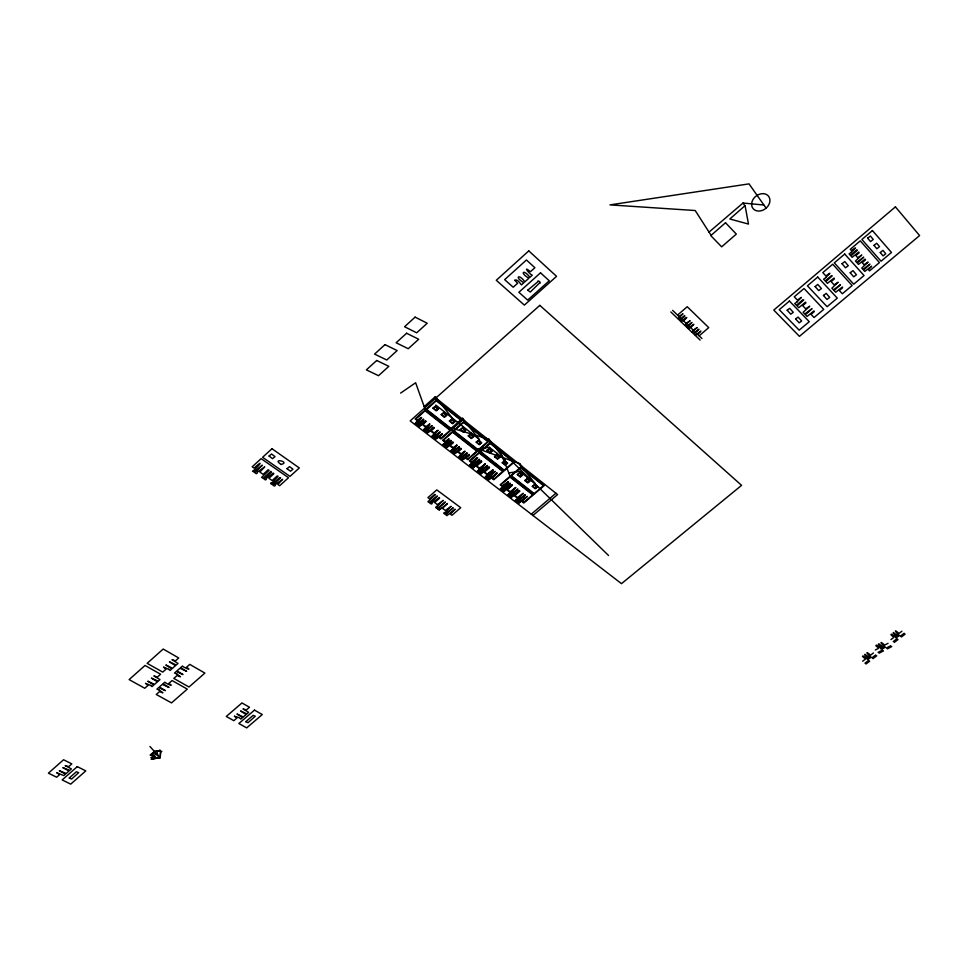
<?xml version="1.0" encoding="UTF-8"?>
<svg xmlns="http://www.w3.org/2000/svg" width="968" height="968" viewBox="0 0 968 968"><rect width="100%" height="100%" fill="white"/><g stroke="black" fill="none" stroke-linecap="round" stroke-linejoin="round"><path stroke-width="1.45" d="M160.216 757.847L160.422 751.688L159.478 750.817L154.529 751.64L150.125 755.1M435.878 507.498L437.584 505.998M159.478 750.817L159.974 750.031M433.507 408.181L435.261 406.608M446.296 415.296L444.566 416.833M449.914 421.092L451.669 419.543M452.721 423.234L454.428 421.721M460.78 429.635L462.535 428.098M465.233 430.288L463.551 431.764M468.79 435.939L470.533 434.402M473.207 436.568L471.501 438.068L468.863 435.999M476.728 442.182L478.458 440.658M487.279 450.483L489.009 448.971M435.358 406.681L438.081 408.823L436.35 410.371M436.229 410.323L433.591 408.254M487.364 450.543L489.929 452.564L491.659 451.064M443.598 413.167L446.212 415.224M495.059 456.594L496.79 455.105L499.343 457.102M499.391 457.199L497.685 458.675M444.445 416.797L441.771 414.631L443.501 413.106M451.766 419.604L454.355 421.649M502.767 462.668L504.497 461.179M507.075 463.261L505.381 464.713M452.588 423.197L449.999 421.165M462.619 428.159L465.184 430.179M517.868 474.55L519.586 473.074M463.43 431.728L460.865 429.707M470.617 434.475L473.158 436.471M529.617 481.036L527.935 482.463M478.555 440.718L481.12 442.799L479.45 444.264M479.317 444.227L476.8 442.243M532.848 486.323L534.554 484.871M537.046 486.892L535.377 488.308M421.128 417.922L417.269 422M489.094 449.031L491.587 450.991M425.557 421.358L422.556 424.032M431.607 426.053L425.593 431.389M497.6 458.602L495.132 456.666M437.621 430.724L433.773 434.741M439.799 432.418L433.7 437.645M504.582 461.24L507.026 463.164M505.296 464.652L502.852 462.728M441.977 434.1L438.577 437.1L440.984 438.952L450.882 430.216L425.146 410.081L415.151 418.987L417.619 420.886M448.547 439.169L444.699 443.187M450.689 440.863L445.111 445.776M452.83 442.533L449.454 445.51L453.109 448.329L456.509 445.353M519.671 473.134L522.151 475.094L520.469 476.546M456.569 445.437L452.746 449.406M458.711 447.095L452.746 452.322M460.841 448.753L457.465 451.705L461.083 454.5L464.483 451.536M520.361 476.51L517.953 474.61M527.185 479.051L529.569 480.939M464.567 451.608L460.732 455.577M466.685 453.254L460.72 458.469M527.85 482.403L525.418 480.43L527.1 479.003M468.778 454.912L465.414 457.852L467.75 459.655L477.563 451.088L452.564 431.534L442.666 440.259L445.05 442.098M534.639 484.932L536.998 486.795M535.292 488.259L532.92 486.396M477.139 458.13L471.343 463.769M479.245 459.739L471.319 466.636L479.16 459.667M484.944 464.204L479.16 469.819M487.025 465.814L479.124 472.662M489.094 467.435L483.77 472.045L487.279 474.756L492.627 470.146M492.712 470.206L485.004 477.188L488.646 480.007L496.729 473.34M496.802 473.425L491.49 478.01L493.753 479.765L503.493 471.368L479.196 452.358L469.383 460.913L471.706 462.716L477.067 458.046M507.849 482.028L502.114 487.545M511.915 485.149L506.615 489.711L510.039 492.361M515.399 487.908L509.676 493.39M517.408 489.469L509.507 496.088M522.889 493.728L517.166 499.173M524.813 495.192L516.997 501.86M526.882 496.802L520.373 501.654M152.932 755.923L153.537 755.33L155.231 756.553L151.165 757.484M151.202 759.299L159.708 757.545M424.178 406.608L435.322 396.674L452.153 417.958L453.569 421.721M417.22 424.928L423.282 419.555L417.317 425M425.496 421.274L420.838 424.758M425.496 431.317L431.534 425.968M430.796 430.409L433.821 427.735L429.102 431.135M437.548 430.627L434.124 433.652L430.397 430.772M452.927 431.825L451.524 428.037L462.583 418.297L478.833 439.012L480.297 442.775M444.614 446.054L450.616 440.779M452.649 452.25L458.638 447.01M460.768 448.656L456.182 452.068M460.623 458.396L466.6 453.181M468.706 454.827L464.144 458.203M437.5 504.655L443.271 500.408L435.794 507.438L439.194 509.942L447.47 503.529L442.521 508.345M437.088 508.394L445.377 501.969L437.899 508.986M479.039 472.59L486.952 465.729M489.021 467.338L482.512 472.396M486.783 478.567L494.684 471.743L487.267 478.289M677.552 315.096L687.232 306.723L708.733 327.62L699.138 335.836M679.028 316.5L682.96 313.765L678.011 318.859L679.112 319.912L684.703 315.507L684.763 316.379L679.838 320.614L680.94 321.666L686.784 317.444L683.565 320.88M686.155 323.36L690.148 320.711L684.787 325.357L681.303 322.017L681.98 320.263L682.912 320.118M685.876 324.704L685.15 325.708L686.239 326.748L691.975 322.465L686.965 327.45L688.042 328.491L689.18 327.886M693.959 330.862L689.942 326.894L688.938 327.511L693.862 324.292L690.668 327.692M501.956 490.268L509.785 483.54M511.83 485.089L505.369 490.062M693.233 330.161L697.202 327.535L691.854 332.145L688.405 328.83L689.059 327.765M692.943 331.504L692.217 332.496L693.294 333.524L698.957 329.217L694.02 334.214L695.097 335.255L700.892 331.08L697.698 334.456M709.036 232.102L743 203.038L763.837 205.01M531.275 514.177L555.922 493.256M532.944 515.46L557.58 494.563L435.842 398.029M862.645 661.217L865.525 659.026L862.548 656.498L862.899 655.893L867.473 658.712L867.304 659.45L869.155 658.7L864.678 654.888L864.981 654.283L869.966 658.083L871.176 657.151C869.675 657.006 862.803 648.512 870.559 655.167L873.438 652.964M890.971 639.558L893.875 637.343L890.959 634.778L891.31 634.149L895.823 637.041L895.654 637.791L897.505 637.029L893.101 633.132L893.416 632.528L898.328 636.412L899.55 635.468C897.941 635.202 891.455 626.683 898.97 633.447L901.886 631.221M864.968 663.177L868.647 660.37L869.651 661.229L865.973 664.036M875.75 654.949L872.059 657.768L873.063 658.615L876.754 655.808M893.258 641.566L896.985 638.735L897.965 639.606L894.25 642.437M904.16 633.241L900.434 636.097L901.414 636.968L905.14 634.125M429.308 424.274L425.557 428.401M441.904 434.015L437.33 437.488M452.77 442.449L448.172 445.873M766.111 208.156L764.321 209.463A9.91 7.865 -38.5 0 1 751.628 203.837A9.91 7.865 -38.5 0 1 765.204 193.987A9.91 7.865 -38.5 0 1 766.111 208.156L749.038 183.872L609.973 204.889L695.218 210.528L711.105 235.345M507.789 481.943L502.477 486.505L500.226 484.774L509.942 476.413L533.441 494.781L523.797 502.997L521.607 501.303M400.607 393.105L415.635 382.747L425.521 410.384M875.35 649.988L878.738 648.209L875.871 645.729L876.355 645.063L881.243 648.221L880.928 648.996L883.07 648.5L878.363 644.422L878.811 643.756L884.026 647.991L885.454 647.241C883.772 646.624 876.826 638.372 884.667 645.087L888.067 643.309M878.097 652.347L882.429 650.072L883.433 650.932L879.089 653.206M890.79 645.692L886.446 647.967L887.45 648.826L891.782 646.551M439.109 509.87L440.912 508.442M160.422 751.688L161.898 751.289M508.781 472.904L519.792 471.343L534.699 483.105L536.26 486.868M479.547 452.637L478.095 448.862L489.336 447.301L504.751 459.473L506.264 463.236M154.299 756.468L155.231 756.553M151.347 754.798L153.537 755.33M451.524 428.037L489.058 439.303L504.751 459.473M478.095 448.862L519.622 463.563L534.699 483.105M152.932 753.213L158.014 755.451M686.07 324.885L686.953 324.002M509.579 493.462L507.776 494.745L511.334 497.491L512.81 495.967M517.057 499.246L515.279 500.529L518.812 503.251L520.3 501.751M501.993 487.606L500.202 488.913L503.796 491.684L505.296 490.159M452.625 449.479L450.798 450.822L454.585 453.75L456.594 452.54L456.097 452.153M460.635 455.65L460.127 455.262L458.796 456.981L462.547 459.873L464.543 458.675L464.059 458.312M471.222 463.841L469.407 465.172L473.122 468.04L474.635 466.479M479.039 469.879L477.236 471.21L480.914 474.042L482.427 472.505M425.436 428.473L424.94 428.086L423.597 429.84L427.493 432.853L429.526 431.619L429.005 431.22M433.652 434.814L431.813 436.181L435.685 439.169L437.705 437.947L437.209 437.56M444.578 443.259L442.751 444.614L446.563 447.555L448.583 446.345L448.075 445.958M417.147 422.06L416.639 421.673L415.296 423.452L419.229 426.489L421.274 425.254L420.765 424.867M512.907 495.882L519.344 490.933L514.141 495.531L517.541 498.157M474.719 466.382L481.253 461.288L475.978 466.019L479.523 468.766M438.31 505.248L434.632 502.537L439.569 498.23L439.242 497.516L432.176 502.707L432.103 503.638L431.196 504.062L429.986 503.166L437.33 496.003L429.163 502.574L427.941 501.678L435.406 494.624L434.535 494.503L429.574 498.81L427.941 497.613L436.798 489.893L460.72 507.704L451.935 515.291L450.338 514.117L455.141 509.204L446.938 515.629L445.74 514.746L453.205 507.776L444.941 514.165L443.743 513.282L444.203 512.532L445.341 512.399L451.173 506.3L445.365 510.451L441.711 507.752M693.064 331.613L694.02 330.802M697.057 333.718L695.46 335.594L700.106 340.058M422.145 424.395L425.908 427.299M478.833 439.012L435.818 405.06L437.197 408.823M670.8 311.938L677.648 318.508L679.887 317.226M672.627 310.353L679.754 317.201M682.839 320.178L686.881 324.062M696.984 333.779L701.921 338.51M608.545 555.499L499.246 449.019L510.293 476.679M149.943 746.461L158.571 756.19M743 203.038L745.191 206.232M527.282 477.248L528.818 481.011M519.622 463.563L521.159 467.326M519.792 471.343L521.328 475.106M497.08 453.411L498.568 457.186M489.058 439.303L490.534 443.066M489.336 447.301L490.812 451.076M470.932 432.781L472.384 436.544M462.583 418.297L464.011 422.06M462.97 426.489L464.398 430.252M444.022 411.533L445.413 415.296M435.322 396.674L436.701 400.425M156.998 751.229L157.784 755.887M151.807 757.714L151.915 758.658M280.514 478.023L272.916 485.113L274.283 486.057L275.227 485.609L275.239 484.629L282.62 479.281L277.84 484.46L279.655 485.718L288.524 477.72L261.118 458.651L252.188 466.794L254.064 468.089C267.253 456.146 255.092 470.242 252.539 471.126L253.943 472.081L262.292 465.197L254.874 472.723L256.266 473.679L257.21 473.231L257.222 472.227L264.724 466.866L259.847 472.069L263.139 474.344L268.112 469.831L269.116 470.327L261.626 477.357L263.018 478.313L270.919 471.368L271.403 472.166L263.937 478.942L265.317 479.898L266.26 479.45L266.248 478.482L273.23 473.037L273.835 473.8L268.886 478.289L272.153 480.539L277.114 476.062L278.094 476.22L272.298 482.596L271.052 482.742L270.629 483.54L271.996 484.484L279.462 477.744L280.514 478.023M281.059 464.495C291.247 461.917 270.762 457.561 281.071 464.422M494.515 456.654L497.516 459.122L499.96 457.126L496.959 454.645L494.515 456.654M287.06 468.694L290.485 471.234L292.953 469.165L289.529 466.624L287.06 468.657M502.223 462.716L505.199 465.172L507.643 463.176L504.667 460.72L502.223 462.716M517.336 474.598L520.264 477.018L522.684 475.046L519.768 472.626L517.336 474.598M524.862 480.515L527.754 482.911L530.174 480.951L527.282 478.555L524.862 480.515M532.315 486.384L535.195 488.755L537.603 486.807L534.735 484.423L532.315 486.384M245.824 721.668L248.038 722.697L255.298 716.211L253.108 715.352L245.824 721.668M69.272 778.054L71.62 779.071L78.686 772.633L76.327 771.762L69.285 778.006M796.906 302.028L794.728 303.529L796.41 305.271L802.908 299.79L803.718 299.959L797.075 305.973L798.745 307.715L805.582 302.125L805.884 302.923L802.69 305.646L805.739 308.84L809.72 306.215L803.125 312.289L804.783 314.007L812.031 308.647L805.449 314.697L807.094 316.427L814.015 310.885L814.209 311.672L811.015 314.37L814.04 317.528L823.732 309.385L804.045 288.524L794.256 296.813L797.342 300.044L801.347 297.406L796.906 302.028M269.056 456.061L272.54 458.675L275.021 456.63L271.536 454.004L269.068 456.025M56.93 772.887L59.762 774.485L56.664 777.219L48.4 773.166L63.561 759.759L71.801 763.885L68.68 766.632L65.183 765.579L71.366 768.907L69.672 770.395L62.847 767.6L68.994 771L66.187 773.48L59.338 770.685L65.509 774.073L63.815 775.562L56.943 772.851M234.474 716.26L237.039 717.929L233.832 720.688L226.282 716.453L241.952 702.95L249.478 707.245L246.247 710.016L243.016 708.866L248.631 712.363L246.876 713.876L240.56 710.972L246.174 714.469L243.27 716.973L236.991 714.009L242.569 717.566L240.826 719.067L239.314 717.736L234.474 716.26M825.74 277.635L823.611 279.22L825.196 280.926L831.415 275.674L832.226 275.844L825.849 281.64L827.422 283.346L834.065 278.058L834.368 278.881L831.125 281.627L834.138 284.882L838.155 282.245L831.899 288.174L833.46 289.856L840.43 284.725L834.114 290.557L835.674 292.239L842.402 287L842.571 287.811L839.353 290.533L842.329 293.764L852.13 285.524L832.71 264.228L822.812 272.613L825.849 275.916L829.891 273.254L825.74 277.635M851.223 252.321L849.081 253.931L850.279 255.262L856.583 249.938L857.394 250.119L850.933 255.988L852.118 257.331L858.725 251.995L859.136 252.805L855.857 255.588L857.733 257.694L861.798 255.02L855.446 261.033L856.632 262.364L863.698 257.161L857.285 263.09L858.471 264.409L865.053 259.109L865.452 259.92L862.185 262.679L864.049 264.772L868.09 262.11L861.762 268.088L862.948 269.406L869.93 264.155L863.589 270.12L864.763 271.427L871.66 266.164L868.465 269.709L869.53 270.907L879.44 262.582L860.274 240.851L850.279 249.333L851.368 250.555L855.47 247.953L851.223 252.321M160.821 751.579L160.071 757.762L151.565 758.972L151.395 757.569L154.577 756.492L150.742 754.943L154.311 751.398L159.672 750.515L160.821 751.579M787.178 310.22L790.771 314.189L793.276 312.325L789.682 308.356L787.178 310.22M795.599 318.932L799.157 322.852L801.649 321.001L798.104 317.081L795.599 318.932M815.141 286.564L818.686 290.606L821.433 288.537L817.766 284.447L815.141 286.564M823.453 295.458L826.962 299.451L829.697 297.394L826.2 293.389L823.453 295.458M842.003 263.683L845.5 267.797L848.283 265.704L844.798 261.578L842.003 263.683M527.766 290.17L530.295 292.046L539.273 283.249C542.443 283.709 537.313 278.929 537.724 281.845L527.766 290.17M850.219 272.746L853.679 276.824L856.45 274.743L852.99 270.653L850.219 272.746M867.691 238.176L870.559 241.601L873.245 239.447L870.389 236.011L867.691 238.176M874.007 245.388L876.851 248.788L879.525 246.634L876.693 243.234L874.007 245.388M417.837 421.975L415.974 423.294L417.244 424.286L423.464 419.071L423.815 419.846L418.091 424.94L419.374 425.92L420.306 425.472L420.378 424.48L425.557 420.79L426.089 421.467L422.931 424.323L425.932 426.646L429.901 423.96L425.92 428.764L424.734 428.884L424.262 429.695L425.521 430.663L432.103 425.666L426.368 431.317L427.626 432.297L433.664 427.215L434.269 427.953L431.171 430.7L434.16 433.011L438.044 430.264L434.136 435.104L432.95 435.237L432.478 436.036L433.737 437.004L440.222 431.958L434.571 437.645L435.818 438.613L442.207 433.555L442.436 434.293L439.351 437.028L441.009 438.31L450.12 430.288L425.121 410.747L415.938 418.914L417.644 420.233L420.765 417.474L421.685 417.619L417.837 421.975M880.263 252.527L883.082 255.903L885.756 253.761L882.937 250.397L880.263 252.527M445.256 443.175L443.404 444.457L444.651 445.413L450.81 440.307L451.149 441.057L445.474 446.054L446.708 447.01L447.639 446.575L447.712 445.595L452.83 441.977L453.351 442.63L450.217 445.437L453.145 447.7L457.065 445.062L453.097 449.757L451.935 449.89L451.463 450.677L452.685 451.62L459.195 446.72L453.508 452.25L454.73 453.193L460.72 448.22L461.361 448.849L458.227 451.632L461.119 453.871L464.967 451.185L461.083 455.916L459.909 456.049L459.437 456.836L460.659 457.767L467.084 452.83L461.47 458.396L462.692 459.34L469.02 454.379L469.226 455.093L466.165 457.779L467.786 459.026L476.813 451.161L452.528 432.176L443.429 440.186L445.086 441.469L449.079 438.891L445.256 443.175M150.657 685.465L152.049 686.602L153.815 685.029L147.838 681.194L154.529 684.412L157.482 681.799L151.407 678.084L158.183 681.182L159.962 679.609L153.888 675.882L157.348 677.116L160.615 674.236L145.031 665.452L129.119 679.609L144.764 688.248L148.007 685.38L145.515 683.299L150.657 685.465M471.888 463.757L470.061 465.027L471.271 465.947L479.354 459.207L479.68 459.945L472.069 466.576L473.267 467.496L474.187 467.072L474.272 466.116L481.193 460.853L481.761 461.567L476.728 465.947L479.571 468.149L485.428 463.829L479.511 470.158L478.349 470.291L477.889 471.053L479.075 471.985L487.509 465.451L479.874 472.59L481.072 473.509L488.973 466.915L489.53 467.617L484.508 471.973L487.327 474.151L493.111 469.795L487.34 476.075L486.118 476.28L485.646 477.042L486.831 477.95L495.168 471.392L487.618 478.567L488.804 479.475L497.141 472.941L492.228 477.938L493.801 479.16L502.743 471.44L479.148 452.988L470.133 460.841L471.743 462.087L476.8 457.707L477.672 457.828L471.888 463.757M159.333 690.16L162.914 692.822L159.49 691.612L156.247 694.467L171.517 702.901L187.272 689.107L172.062 680.552L168.807 683.42C175.849 687.643 165.758 683.577 164.802 682.198L163.023 683.759L169.037 687.437L162.322 684.376L159.369 686.977L165.383 690.644L158.667 687.607L156.901 689.155L159.333 690.16M168.662 669.311L170.041 670.461L171.82 668.888L165.867 664.992L172.534 668.259L175.511 665.633L169.46 661.846L176.224 665.004L178.015 663.419L171.977 659.631L175.426 660.89L178.717 657.974L163.193 649.044L147.148 663.322L162.733 672.107L166.012 669.215L163.531 667.097L168.662 669.311M514.782 280.284L517.65 283.225L513.197 287.23L504.667 279.643L526.423 259.993L534.893 267.7L530.416 271.73C521.667 264.361 530.186 274.997 532.291 275.178L529.859 277.356C523.857 268.753 519.066 272.577 528.891 278.227L524.85 281.857C518.921 273.266 514.008 277.114 523.882 282.729L521.462 284.907C520.494 283.999 517.481 278.518 514.782 280.284M176.926 674.067L180.484 676.777L177.071 675.543L173.804 678.423L189.002 687.002L204.889 673.087L189.752 664.387L186.461 667.279C193.479 671.574 183.412 667.436 182.468 666.02L180.677 667.593L186.655 671.344L179.963 668.235L176.987 670.848L182.976 674.587L176.273 671.477L174.494 673.05L176.926 674.067M502.646 487.521L500.843 488.767L502.005 489.663L510.003 483.068L510.233 483.855L502.779 490.256L503.941 491.151L504.836 490.728L504.945 489.808L511.782 484.666L512.326 485.355L507.341 489.639L510.088 491.756L515.884 487.533L510.075 493.644L508.878 493.849L508.406 494.6L509.555 495.495L517.88 489.094L510.33 496.088L511.479 496.971L519.308 490.522L519.84 491.199L514.867 495.459L517.59 497.564L523.301 493.305L517.505 499.512L516.38 499.633L515.908 500.383L517.057 501.267L525.297 494.854L517.819 501.86L518.957 502.743L527.197 496.354L522.333 501.23L523.857 502.404L532.715 494.854L509.894 477.018L500.964 484.702L502.525 485.9L508.381 481.737L502.646 487.521M432.974 408.097L436.144 410.868L438.649 408.774L435.443 406.124L432.974 408.097M441.214 414.582L444.36 417.329L446.853 415.248L443.683 412.622L441.214 414.582M449.394 421.019L452.504 423.742L454.996 421.673L451.85 419.059L449.394 421.019M460.26 429.562L463.345 432.26L465.814 430.203L462.704 427.626L460.26 429.562M468.27 435.866L471.319 438.528L473.788 436.495L470.702 433.942L468.27 435.866M476.208 442.11L479.233 444.748L481.701 442.727L478.64 440.198L476.208 442.11M486.771 450.41L489.76 453.024L492.216 451.015L489.191 448.511L486.771 450.41M384.974 344.62L374.58 354.106L386.764 359.999L397.146 350.573L384.974 344.62M415.091 317.129L404.564 326.748L416.688 332.81L427.203 323.251L415.091 317.129M271.996 448.728L262.594 457.295L289.989 476.389L299.318 467.967L271.996 448.728M376.697 360.483L366.376 369.885L378.536 375.681L388.846 366.327L376.697 360.483M406.608 333.246L396.142 342.769L408.242 348.722L418.684 339.26L406.608 333.246M528.782 250.881L496.281 280.284L524.366 305.114L556.552 276.34L528.782 250.881M540.519 272.831L518.872 292.276L527.669 300.092L549.255 280.781L540.519 272.831M539.805 305.368L410.178 420.899L621.492 583.668L741.585 485.355L539.805 305.368M436.326 400.123L425.859 409.452L451.596 429.598L461.978 420.451L436.326 400.123M436.302 400.788L426.634 409.391L451.62 428.957L461.204 420.511L436.302 400.788M463.648 421.77L453.266 430.917L478.265 450.483L488.562 441.505L463.648 421.77M463.611 422.411L454.04 430.845L478.301 449.854L487.799 441.565L463.611 422.411M77.283 766.632L62.17 779.93L70.712 784.128L85.801 770.891L77.283 766.632M725.516 222.749L710.778 235.635L721.656 246.84L736.321 234.087L725.516 222.749M745.082 205.639L729.811 218.986L748.482 224.068L745.082 205.639M490.183 442.787L479.898 451.754L504.183 470.763L514.383 461.966L490.183 442.787M490.135 443.417L480.648 451.681L504.231 470.158L513.645 462.026L490.135 443.417M520.82 467.048L510.632 475.82L534.118 494.2L544.222 485.597L520.82 467.048M520.76 467.665L511.37 475.748L534.179 493.607L543.496 485.658L520.76 467.665M254.487 710.113L238.866 723.507L246.683 727.888L262.267 714.553L254.487 710.113M895.412 206.874L773.783 310.075L799.435 336.368L919.6 235.563L895.412 206.874M789.44 301.048L779.252 309.675L799.169 330.161L809.26 321.691L789.44 301.048M817.73 277.066L807.433 285.802L827.083 306.711L837.296 298.132L817.73 277.066M844.725 254.039L834.307 262.86L853.715 284.193L864.037 275.529L844.725 254.039M872.422 230.553L861.895 239.483L881.049 261.227L891.467 252.466L872.422 230.553"/></g></svg>
